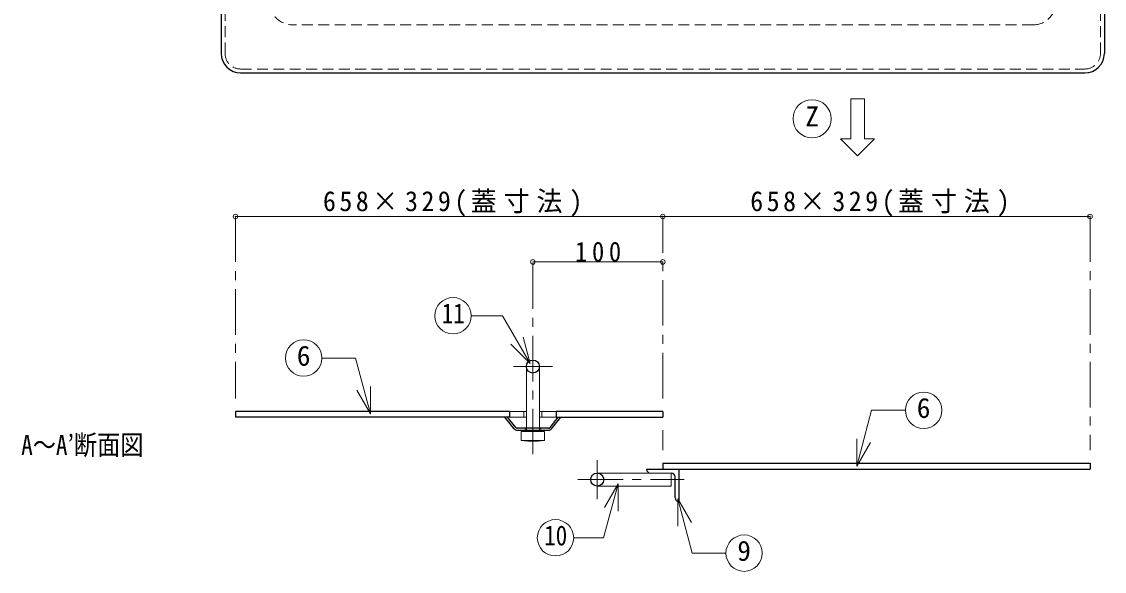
# Model space of a CAD drawing. Units: millimetres at full size, sheet at 1:7; details may follow other scales. Extents: x -1486 to 1349, y -951 to 1016.
# Drawn here: x -743 to 91, y -251 to 172 of the extents above; entities that cross this region are included whole.
import ezdxf
from ezdxf.enums import TextEntityAlignment as Align

# ---------------------------------------------------------------- set-up
doc = ezdxf.new("R2010")
doc.units = ezdxf.units.MM
doc.header["$LTSCALE"] = 7
doc.header["$PDMODE"] = 32
doc.header["$PDSIZE"] = 3.5
doc.linetypes.add('CHAIN1', pattern=[8, 5, -1, 1, -1])
doc.linetypes.add('DASHED1', pattern=[1.8, 1.2, -0.6])
doc.layers.add('0-0', color=4, linetype='Continuous', lineweight=9)
doc.styles.add('ＭＳ ゴシック', font='')
doc.styles.get('ＭＳ ゴシック').set_extended_font_data('MS Gothic')

msp = doc.modelspace()

# ---------------------------------------------------------------- linework, layer by layer
at = {"layer": '0-0', "color": 7, "linetype": 'DASHED1', "lineweight": 18}
for p, q in [((87.539, 147.339), (87.539, 472.339)), ((-586.461, 147.339), (-586.461, 316.339)), ((35.539, 169.339), (-534.461, 169.339)), ((-574.461, 135.339), (75.539, 135.339))]:
    msp.add_line(p, q, dxfattribs=at)
at = {"layer": '0-0', "color": 5, "lineweight": 25}
for p, q in [((90.539, 472.339), (90.539, 147.339)), ((-589.461, 320.839), (-589.461, 147.339)), ((-574.461, 132.339), (75.539, 132.339)), ((-367.461, -132.661), (-578.461, -132.661)), ((-363.862, -141.535), (-370.961, -132.661)), ((-362.69, -140.598), (-369.04, -132.661)), ((-367.461, -128.161), (-367.461, -132.661)), ((-336.231, -140.598), (-329.882, -132.661)), ((-335.06, -141.535), (-327.961, -132.661)), ((-249.461, -128.161), (-331.461, -128.161)), ((-331.461, -128.161), (-331.461, -132.661)), ((-331.461, -132.661), (-249.461, -132.661)), ((-249.461, -128.161), (-249.461, -132.661)), ((-337.403, -141.161), (-361.519, -141.161)), ((-361.519, -142.661), (-337.403, -142.661)), ((-261.961, -172.661), (79.539, -172.661)), ((-249.461, -168.161), (-249.461, -172.661)), ((-236.961, -172.661), (-236.961, -197.661)), ((-239.961, -194.661), (-239.961, -178.661))]:
    msp.add_line(p, q, dxfattribs=at)
at = {"layer": '0-0'}
for p, q in [((-104.711, 112.339), (-94.211, 112.339)), ((-104.711, 81.714), (-104.711, 112.339)), ((-94.211, 112.339), (-94.211, 81.714)), ((-112.586, 81.714), (-104.711, 81.714)), ((-578.461, 21.839), (-249.461, 21.839)), ((-249.461, 21.839), (79.539, 21.839)), ((-249.461, -13.161), (-349.461, -13.161)), ((-354.461, -128.161), (-356.461, -128.161)), ((-354.461, -132.661), (-356.461, -132.661)), ((-342.461, -128.161), (-344.461, -128.161)), ((-342.461, -132.661), (-344.461, -132.661))]:
    msp.add_line(p, q, dxfattribs=at)
at = {"layer": '0-0', "linetype": 'CHAIN1'}
for p, q in [((-578.461, 21.839), (-578.461, -118.161)), ((-249.461, -118.161), (-249.461, 21.839)), ((79.539, 21.839), (79.539, -158.161)), ((-349.461, -161.161), (-349.461, -13.161)), ((-364.461, -93.661), (-334.461, -93.661)), ((-249.461, -142.661), (-249.461, -158.161)), ((-299.961, -195.661), (-299.961, -165.661)), ((-314.961, -180.661), (-232.961, -180.661))]:
    msp.add_line(p, q, dxfattribs=at)
at = {"layer": '0-0', "color": 7, "lineweight": 18}
for p, q in [((-372.846, -54.594), (-396.943, -54.594)), ((-351.585, -91.419), (-372.846, -54.594)), ((-351.585, -91.419), (-357.02, -71.134)), ((-351.585, -91.419), (-366.434, -76.569)), ((-511.953, -87.148), (-485.939, -87.148)), ((-474.426, -130.117), (-485.939, -87.148)), ((-354.461, -93.661), (-354.461, -141.161)), ((-344.461, -93.661), (-344.461, -141.161)), ((-474.426, -130.117), (-484.926, -111.93)), ((-474.426, -130.117), (-474.426, -109.117)), ((-356.461, -128.161), (-367.461, -128.161)), ((-367.461, -132.661), (-356.461, -132.661)), ((-356.461, -128.161), (-356.461, -132.661)), ((-100.129, -170.309), (-88.616, -127.34)), ((-62.602, -127.34), (-88.616, -127.34)), ((-358.461, -143.661), (-340.461, -143.661)), ((-358.461, -150.661), (-358.461, -143.661)), ((-354.461, -142.661), (-354.461, -143.261)), ((-353.461, -143.161), (-345.461, -143.161)), ((-345.461, -143.161), (-349.461, -143.661)), ((-349.461, -143.661), (-349.461, -150.661)), ((-340.461, -143.661), (-345.461, -143.161)), ((-344.461, -142.661), (-344.461, -143.261)), ((-340.461, -150.661), (-340.461, -143.661)), ((-100.129, -170.309), (-100.129, -149.309)), ((-358.461, -150.661), (-340.461, -150.661)), ((-358.461, -150.661), (-353.461, -151.161)), ((-353.461, -151.161), (-349.461, -150.661)), ((-349.461, -150.661), (-345.461, -151.161)), ((-100.129, -170.309), (-89.629, -152.122)), ((-299.961, -175.661), (-242.961, -175.661)), ((-283.905, -184.052), (-295.013, -225.506)), ((-283.905, -184.052), (-294.405, -202.239)), ((-283.905, -184.052), (-283.905, -205.052)), ((-237.912, -195.548), (-227.412, -213.734)), ((-237.912, -195.548), (-237.912, -216.548)), ((-237.912, -195.548), (-226.721, -237.315)), ((-295.013, -225.506), (-318.061, -225.506)), ((-200.814, -237.315), (-226.721, -237.315))]:
    msp.add_line(p, q, dxfattribs=at)
at = {"layer": '0-0', "linetype": 'DASHED1'}
for p, q in [((-355.461, -141.161), (-355.461, -142.661)), ((-354.461, -141.161), (-354.461, -142.661)), ((-344.461, -141.161), (-344.461, -142.661)), ((-343.461, -141.161), (-343.461, -142.661))]:
    msp.add_line(p, q, dxfattribs=at)
at = {"layer": '0-0'}
msp.add_lwpolyline([(-112.586, 81.714), (-99.461, 68.589), (-86.336, 81.714), (-94.211, 81.714)], dxfattribs=at)
at = {"layer": '0-0', "color": 5, "lineweight": 25}
for points in [[(-367.461, -128.161), (-578.461, -128.161), (-578.461, -132.661)], [(-249.461, -168.161), (79.539, -168.161), (79.539, -172.661)]]:
    msp.add_lwpolyline(points, dxfattribs=at)
at = {"layer": '0-0', "color": 7, "lineweight": 18}
for points in [[(-331.461, -128.161), (-342.461, -128.161), (-342.461, -132.661), (-331.461, -132.661)], [(-349.461, -143.661), (-353.461, -143.161), (-358.461, -143.661)], [(-353.461, -151.161), (-345.461, -151.161), (-340.461, -150.661)], [(-299.961, -185.661), (-242.961, -185.661), (-242.961, -175.661)]]:
    msp.add_lwpolyline(points, dxfattribs=at)
for centre, radius in [((-134.461, 97.027), 14.7), ((-410.943, -54.594), 14), ((-525.953, -87.148), 14), ((-48.602, -127.34), 14), ((-332.061, -225.506), 14), ((-186.814, -237.315), 14)]:
    msp.add_circle(centre, radius, dxfattribs=at)
at = {"layer": '0-0', "color": 5, "lineweight": 25}
for centre in [(-349.461, -93.661), (-299.961, -180.661)]:
    msp.add_circle(centre, 5, dxfattribs=at)
at = {"layer": '0-0', "color": 7, "linetype": 'DASHED1', "lineweight": 18}
for centre, radius, start, end in [((-534.461, 187.339), 18, 180, 270), ((35.539, 187.339), 18, 270, 0), ((-574.461, 147.339), 12, 180, 270), ((75.539, 147.339), 12, 270, 0)]:
    msp.add_arc(centre, radius, start, end, dxfattribs=at)
at = {"layer": '0-0', "color": 5, "lineweight": 25}
for centre, radius, start, end in [((-574.461, 147.339), 15, 180, 270), ((75.539, 147.339), 15, 270, 0), ((-361.519, -139.661), 3, 218.65981, 270), ((-361.519, -139.661), 1.5, 218.65981, 270), ((-337.403, -139.661), 1.5, 270, 321.34019), ((-337.403, -139.661), 3, 270, 321.34019), ((-258.961, -172.661), 3, 180, 270), ((-242.961, -178.661), 3, 0, 90), ((-236.961, -194.661), 3, 180, 270)]:
    msp.add_arc(centre, radius, start, end, dxfattribs=at)
at = {"layer": '0-0'}
for p in [(-578.461, 21.839), (-249.461, 21.839), (79.539, 21.839), (-349.461, -13.161), (-249.461, -13.161)]:
    msp.add_point(p, dxfattribs=at)

# ---------------------------------------------------------------- texts
at = {"layer": '0-0', "color": 7, "style": 'ＭＳ ゴシック'}
for s, p in [('Z', (-139.711, 86.527)), ('6', (-531.203, -97.648)), ('6', (-53.852, -137.84)), ('9', (-192.064, -247.815))]:
    msp.add_text(s, height=15.4, dxfattribs=at).set_placement(p, align=Align.BOTTOM_LEFT)
at = {"layer": '0-0', "color": 7, "style": 'ＭＳ ゴシック', "width": 0.85}
for s, p in [('11', (-419.693, -65.094)), ('A～A’断面図', (-743.461, -166.311)), ('10', (-340.811, -236.006))]:
    msp.add_text(s, height=15.4, dxfattribs=at).set_placement(p, align=Align.BOTTOM_LEFT)
at = {"layer": '0-0', "color": 7, "char_height": 15.4, "attachment_point": 7, "style": 'ＭＳ ゴシック'}
for s, insert in [('\\T1.27;\\W0.95;658×329(蓋寸法)', (-511.086, 21.839)), ('\\T1.27;\\W0.95;658×329(蓋寸法)', (-182.086, 21.839)), ('\\T1.38;\\W0.9;100', (-316.961, -13.161))]:
    msp.add_mtext(s, dxfattribs=dict(at, insert=insert))

doc.saveas('drawing.dxf')
